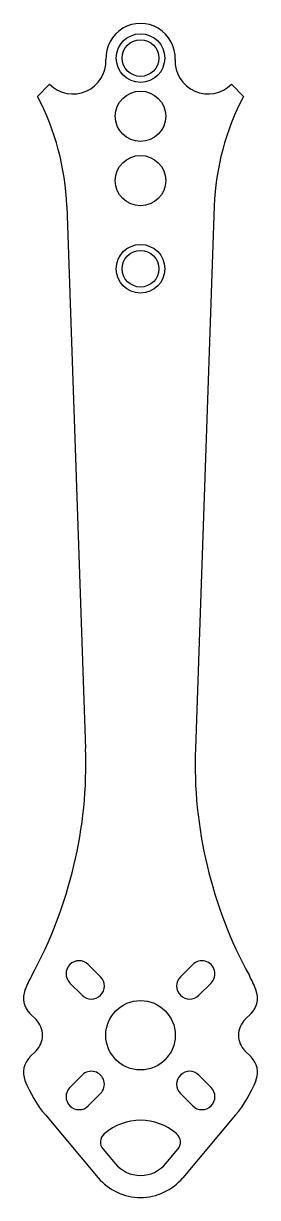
# Model space of a CAD drawing. Header units: millimetres. Extents: x -13 to 13, y -74 to 61.
import ezdxf

# ---------------------------------------------------------------- set-up
doc = ezdxf.new("R2010")
doc.units = ezdxf.units.MM
doc.layers.get('0').update_dxf_attribs({"linetype": 'CONTINUOUS'})

msp = doc.modelspace()

# ---------------------------------------------------------------- linework, layer by layer
for p, q in [((-10.46, 54.16), (-11.86, 52.76)), ((11.88, 52.76), (10.47, 54.16)), ((-8.49, 40.12), (-6.31, -22.34)), ((8.51, 40.12), (6.33, -22.34)), ((-4.59, -48.66), (-6, -47.24)), ((6.02, -47.25), (4.61, -48.66)), ((-8.12, -49.37), (-6.71, -50.78)), ((6.73, -50.78), (8.14, -49.37)), ((-12.02, -53.58), (-12.72, -52.88)), ((12.74, -52.88), (12.04, -53.58)), ((-12.72, -57.87), (-12.02, -57.17)), ((12.04, -57.17), (12.74, -57.87)), ((-6.71, -59.97), (-8.12, -61.39)), ((8.14, -61.39), (6.73, -59.97)), ((-6, -63.51), (-4.59, -62.09)), ((4.6, -62.09), (6.02, -63.51)), ((-10.93, -64.56), (-4.85, -71.81)), ((10.95, -64.56), (4.87, -71.81)), ((-4.3, -68.52), (-2.91, -70.17)), ((2.93, -70.17), (4.32, -68.52))]:
    msp.add_line(p, q)
for centre, radius in [((0.01, 57.18), 2.8), ((0.01, 57.18), 2.11), ((0.01, 50.48), 2.9), ((0.01, 43.06), 2.9), ((0.01, 32.91), 2.8), ((0.01, 32.91), 2.11), ((0.01, -55.38), 4)]:
    msp.add_circle(centre, radius)
for centre, radius, start, end in [((0.01, 57.18), 3.99, -2.4631, 182.4631), ((-7.77, 56.85), 3.8, -135, 2.4631), ((7.79, 56.85), 3.8, 177.5369, 315), ((-37.72, 39.1), 29.25, 2, 27.8401), ((37.74, 39.1), 29.25, 152.1599, 178), ((-57.08, -24.11), 50.8, -28.706, 2), ((57.1, -24.11), 50.8, 178, 208.706), ((-7.06, -48.3), 1.5, 44.9966, 224.9966), ((7.08, -48.31), 1.5, -45.0034, 134.9966), ((0.01, -55.38), 14.29, 151.294, 158.5755), ((-5.65, -49.72), 1.5, -135.0034, 44.9966), ((5.67, -49.72), 1.5, 134.9966, 314.9966), ((0.01, -55.38), 14.29, 21.4245, 28.706), ((-10.93, -51.09), 2.54, 158.5755, 225.0034), ((10.94, -51.09), 2.54, -45.0034, 21.4245), ((-13.82, -55.38), 2.54, -45, 45.0034), ((13.84, -55.38), 2.54, 134.9966, 225), ((-10.93, -59.67), 2.54, 135, 201.4257), ((10.94, -59.67), 2.54, -21.4257, 45), ((0.01, -55.38), 14.29, 201.4257, 220.0052), ((-5.65, -61.03), 1.5, -45.0034, 134.9966), ((5.67, -61.03), 1.5, 44.9966, 224.9966), ((0.01, -55.38), 14.29, 319.9948, 338.5743), ((-7.06, -62.45), 1.5, 134.9966, 314.9966), ((7.08, -62.45), 1.5, -135.0034, 44.9966), ((0.01, -71.53), 6.35, 48.9716, 131.0284), ((-3.33, -67.7), 1.27, 131.0284, 220.0052), ((3.34, -67.7), 1.27, -40.0052, 48.9716), ((0.01, -67.72), 3.81, 220.0052, 319.9948), ((0.01, -67.72), 6.35, 220.0052, 319.9948)]:
    msp.add_arc(centre, radius, start, end)

doc.saveas('drawing.dxf')
